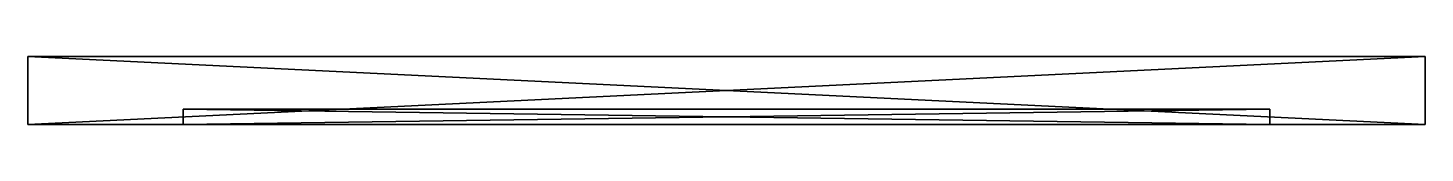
# Model space of a CAD drawing. Header units: centimetres. Extents: x -22.5 to 22.5, y -2.2 to 0.
import ezdxf

# ---------------------------------------------------------------- set-up
doc = ezdxf.new("R2010")
doc.units = ezdxf.units.CM
doc.header["$MEASUREMENT"] = 0
doc.layers.add('CAB_DOORS', color=31, linetype='Continuous')

msp = doc.modelspace()

# ---------------------------------------------------------------- meshes
at = {"layer": 'CAB_DOORS', "color": 31}
mesh = msp.add_polyface(dxfattribs=at)
corners = [(17.5, -1.7, 61.3), (17.5, -1.7, 5), (17.5, -2.2, 61.3), (17.5, -2.2, 5), (-17.5, -1.7, 61.3), (-17.5, -2.2, 61.3), (-17.5, -1.7, 5), (-17.5, -2.2, 5), (-22.5, -2.2), (-22.5, -2.2, 66.3), (-22.5, 0), (-22.5, 0, 66.3), (22.5, -2.2, 66.3), (22.5, 0, 66.3), (22.5, -2.2), (22.5, 0)]
mesh.append_faces([[corners[k] for k in face] for face in [(2, 1, 3), (5, 0, 2), (7, 4, 5), (3, 6, 7), (1, 4, 6), (10, 9, 11), (11, 12, 13), (13, 14, 15), (15, 8, 10), (13, 10, 11)]], dxfattribs={"vtx0": -1, "color": 31})
mesh.append_faces([[corners[k] for k in face] for face in [(3, 14, 2), (14, 7, 8), (12, 2, 14)]], dxfattribs={"vtx0": -1, "vtx1": -1, "color": 31})
mesh.append_faces([[corners[k] for k in face] for face in [(8, 7, 5), (9, 5, 2)]], dxfattribs={"vtx0": -1, "vtx2": -1, "color": 31})
mesh.append_faces([[corners[k] for k in face] for face in [(0, 1, 2), (4, 0, 5), (6, 4, 7), (1, 6, 3), (0, 4, 1), (8, 9, 10), (9, 12, 11), (12, 14, 13), (14, 8, 15), (15, 10, 13)]], dxfattribs={"vtx1": -1, "color": 31})
mesh.append_faces([[corners[k] for k in face] for face in [(3, 7, 14), (12, 9, 2), (9, 8, 5)]], dxfattribs={"vtx1": -1, "vtx2": -1, "color": 31})

doc.saveas('drawing.dxf')
